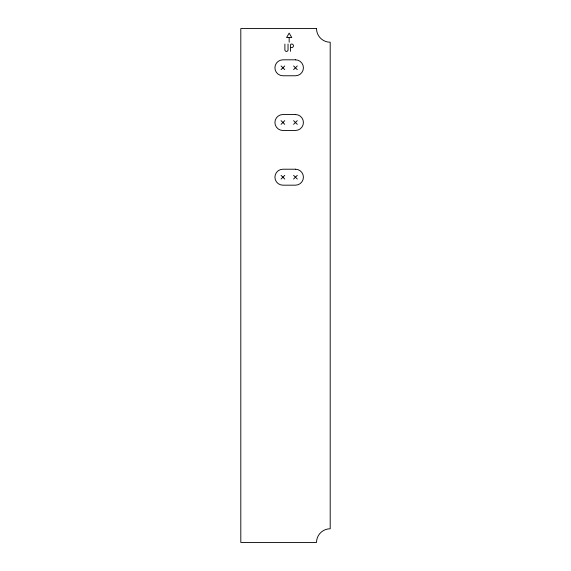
<?xml version="1.0" encoding="UTF-8"?>
<svg xmlns="http://www.w3.org/2000/svg" width="571" height="571" viewBox="0 0 571 571"><rect width="100%" height="100%" fill="white"/><g stroke="black" fill="none" stroke-linecap="round" stroke-linejoin="round"><path stroke-width="0.86" d="M281.06 69.641L284.743 65.958M293.594 69.641L297.277 65.958M281.06 124.335L284.743 120.652M293.594 124.335L297.277 120.652M281.06 179.037L284.743 175.354M293.594 179.037L297.277 175.354M288.99 37.579L286.585 37.579L289.169 33.111L291.752 37.579L289.169 37.579L289.169 42.225M290.753 47.564L291.695 47.564A1.756 1.756 0 0 0 293.451 45.808A1.756 1.756 0 0 0 291.695 44.046L291.424 44.046A0.856 0.856 0 0 0 290.575 44.902L290.575 51.34M293.594 65.958L297.277 69.641M281.06 65.958L284.743 69.641M293.594 120.652L297.277 124.335M281.06 120.652L284.743 124.335M293.594 175.354L297.277 179.037M281.06 175.354L284.743 179.037M288.041 44.046L288.041 49.841A1.577 1.577 0 0 1 286.464 51.419A1.577 1.577 0 0 1 284.886 49.841L284.886 44.046M316.52 28.55L240.805 28.55L240.805 542.45L316.52 542.45A13.675 13.675 0 0 1 330.195 528.775L330.195 42.225A13.675 13.675 0 0 1 316.52 28.55M295.435 59.819L282.902 59.819A7.98 7.98 0 0 0 274.922 67.799A7.98 7.98 0 0 0 282.902 75.772L295.435 75.772A7.98 7.98 0 0 0 303.415 67.799A7.98 7.98 0 0 0 295.435 59.819M295.435 114.521L282.902 114.521A7.98 7.98 0 0 0 274.922 122.494A7.98 7.98 0 0 0 282.902 130.474L295.435 130.474A7.98 7.98 0 0 0 303.415 122.494A7.98 7.98 0 0 0 295.435 114.521M295.435 169.216L282.902 169.216A7.98 7.98 0 0 0 274.922 177.196A7.98 7.98 0 0 0 282.902 185.175L295.435 185.175A7.98 7.98 0 0 0 303.415 177.196A7.98 7.98 0 0 0 295.435 169.216"/></g></svg>
